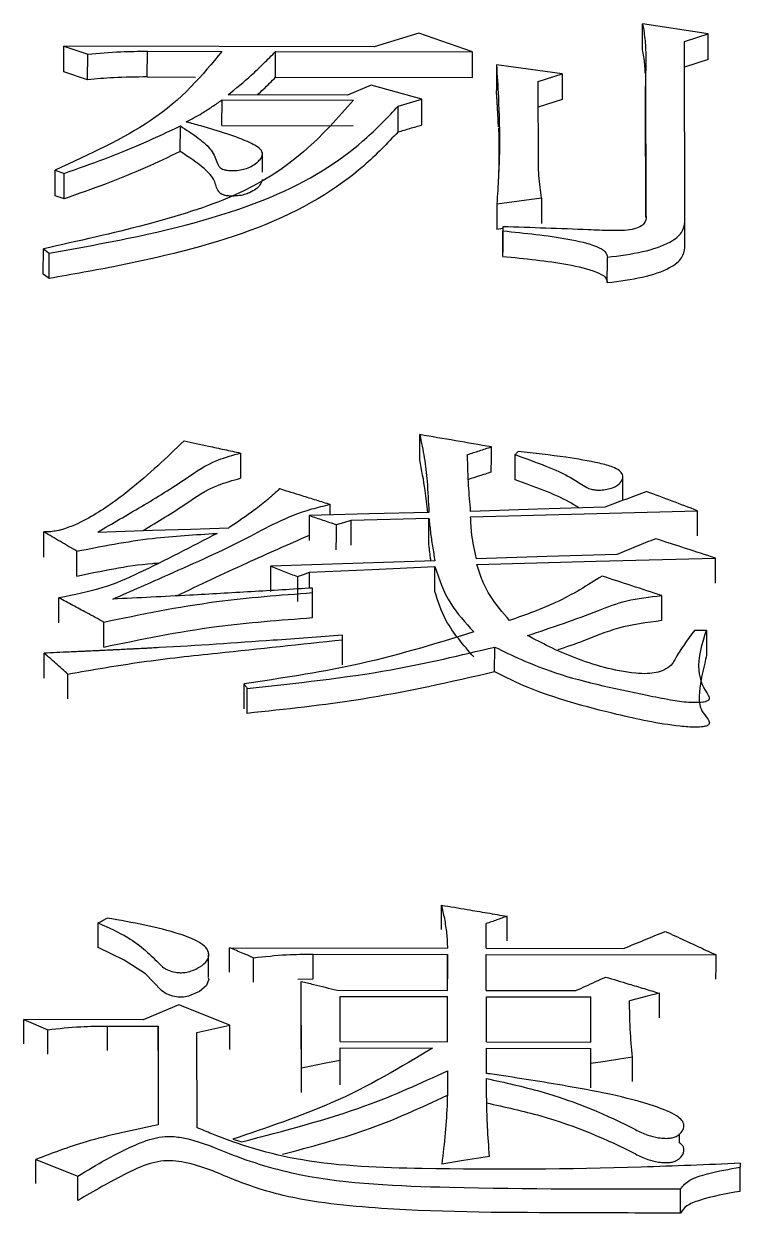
# Model space of a CAD drawing. Header units: millimetres. Extents: x 2271 to 4415, y 823 to 2339.
# Drawn here: x 2761.954 to 2764.551, y 2146.369 to 2150.679 of the extents above; entities that cross this region are included whole.
import ezdxf

# ---------------------------------------------------------------- set-up
doc = ezdxf.new("R2010")
doc.units = ezdxf.units.MM

msp = doc.modelspace()

# ---------------------------------------------------------------- linework, layer by layer
at = {"color": 7, "linetype": 'Continuous', "lineweight": 25}
for p, q in [((2764.1974, 2150.5861), (2764.1977, 2150.6794)), ((2764.4358, 2150.6436), (2764.1977, 2150.6794)), ((2763.3865, 2150.6456), (2763.2243, 2150.5962)), ((2763.5814, 2150.5777), (2763.3865, 2150.6456)), ((2764.3493, 2150.6154), (2764.4358, 2150.6436)), ((2762.0991, 2150.5051), (2762.0994, 2150.5983)), ((2762.0994, 2150.5983), (2762.186, 2150.5696)), ((2763.2243, 2150.5962), (2762.0994, 2150.5983)), ((2762.402, 2150.4868), (2762.4023, 2150.5799)), ((2762.4023, 2150.5799), (2762.6726, 2150.5794)), ((2762.8672, 2150.4859), (2762.8674, 2150.5791)), ((2762.8674, 2150.5791), (2763.5814, 2150.5777)), ((2764.3509, 2149.9614), (2764.3493, 2150.6154)), ((2762.1857, 2150.4765), (2762.186, 2150.5696)), ((2764.4355, 2150.5504), (2764.3491, 2150.5222)), ((2762.1857, 2150.4765), (2762.0991, 2150.5051)), ((2763.668, 2150.5312), (2763.6678, 2150.4381)), ((2763.9061, 2150.4985), (2763.668, 2150.5312)), ((2763.8196, 2150.4699), (2763.9061, 2150.4985)), ((2764.2087, 2150.4156), (2764.2089, 2150.4934)), ((2764.2102, 2149.9805), (2764.2089, 2150.5087)), ((2764.2089, 2150.4934), (2764.2089, 2150.5087)), ((2762.402, 2150.4868), (2762.5765, 2150.4865)), ((2762.8672, 2150.4859), (2763.5811, 2150.4846)), ((2763.2139, 2150.4566), (2763.1274, 2150.4207)), ((2763.3979, 2150.4057), (2763.2139, 2150.4566)), ((2763.8203, 2150.171), (2763.8196, 2150.4699)), ((2762.6729, 2150.3105), (2762.6731, 2150.4035)), ((2762.6731, 2150.4035), (2763.1491, 2150.4026)), ((2763.1274, 2150.4207), (2762.6947, 2150.4215)), ((2763.3114, 2150.3805), (2763.3979, 2150.4057)), ((2763.9058, 2150.4054), (2763.8194, 2150.3769)), ((2764.2097, 2149.9781), (2764.2087, 2150.4156)), ((2763.3111, 2150.2876), (2763.3113, 2150.3805)), ((2762.6729, 2150.3105), (2763.1489, 2150.3097)), ((2762.8195, 2150.1413), (2762.8197, 2150.2081)), ((2762.0677, 2150.0558), (2762.068, 2150.1484)), ((2762.068, 2150.1484), (2762.1005, 2150.1372)), ((2762.1002, 2150.0447), (2762.1005, 2150.1372)), ((2762.1002, 2150.0447), (2762.0678, 2150.0558)), ((2763.6692, 2150.0264), (2763.669, 2149.934)), ((2763.6692, 2150.0264), (2763.8314, 2150.0485)), ((2763.8314, 2150.0485), (2763.8312, 2149.956)), ((2763.691, 2149.937), (2763.669, 2149.934)), ((2763.691, 2149.9439), (2763.6908, 2149.8515)), ((2763.6908, 2149.8365), (2763.6911, 2149.9288)), ((2763.691, 2149.9439), (2763.6911, 2149.9288)), ((2764.3506, 2149.8691), (2764.3509, 2149.9614)), ((2762.0251, 2149.7717), (2762.0254, 2149.8639)), ((2762.0254, 2149.8639), (2762.047, 2149.8487)), ((2763.6908, 2149.8365), (2763.6908, 2149.8515)), ((2762.0468, 2149.7565), (2762.0251, 2149.7717)), ((2762.7404, 2149.1239), (2762.7402, 2149.0327)), ((2763.7358, 2149.0267), (2763.736, 2149.118)), ((2764.1257, 2148.952), (2764.1259, 2149.0424)), ((2763.0652, 2148.8993), (2763.0653, 2148.938)), ((2762.1464, 2148.6773), (2762.1466, 2148.7681)), ((2763.4445, 2148.6216), (2763.4448, 2148.7123)), ((2763.0012, 2148.5275), (2763.0014, 2148.6181)), ((2763.0014, 2148.6181), (2763.0014, 2148.6346)), ((2764.2669, 2148.5168), (2764.2672, 2148.6074)), ((2762.2442, 2148.4208), (2762.2444, 2148.5113)), ((2763.1099, 2148.447), (2763.1099, 2148.4637)), ((2764.3863, 2148.4823), (2764.4295, 2148.4822)), ((2764.4295, 2148.4822), (2764.4293, 2148.3919)), ((2763.1097, 2148.3566), (2763.1099, 2148.447)), ((2763.6613, 2148.3304), (2763.6616, 2148.4208)), ((2762.028, 2148.3084), (2762.0283, 2148.3986)), ((2762.1143, 2148.2328), (2762.1146, 2148.3229)), ((2762.7529, 2148.1974), (2762.7532, 2148.2876)), ((2762.7638, 2148.1806), (2762.764, 2148.2706)), ((2762.2243, 2147.3321), (2762.2245, 2147.4211)), ((2763.6309, 2147.3292), (2763.6308, 2147.4185)), ((2762.6238, 2147.2253), (2762.624, 2147.3046)), ((2762.624, 2147.3095), (2762.624, 2147.3144)), ((2762.7004, 2147.2423), (2762.7006, 2147.3309)), ((2762.7006, 2147.3309), (2763.4903, 2147.3294)), ((2763.0033, 2147.219), (2763.0036, 2147.3079)), ((2763.0036, 2147.3079), (2763.4903, 2147.307)), ((2763.4903, 2147.307), (2763.4901, 2147.2185)), ((2763.4905, 2147.1765), (2763.4903, 2147.307)), ((2763.6309, 2147.3292), (2764.1285, 2147.3282)), ((2763.631, 2147.3068), (2764.4639, 2147.3052)), ((2763.6311, 2147.1762), (2763.631, 2147.3068)), ((2762.787, 2147.2064), (2762.7872, 2147.2949)), ((2762.948, 2147.2178), (2763.0033, 2147.219)), ((2762.9609, 2146.8953), (2762.9604, 2147.2091)), ((2763.0903, 2147.1772), (2763.4905, 2147.1765)), ((2763.6311, 2147.1762), (2763.9557, 2147.1756)), ((2763.1011, 2147.1546), (2763.4906, 2147.1539)), ((2763.1014, 2146.9911), (2763.1011, 2147.1546)), ((2763.4908, 2146.9904), (2763.4906, 2147.1539)), ((2763.6312, 2147.1536), (2764.0098, 2147.1529)), ((2763.6314, 2146.9901), (2763.6312, 2147.1536)), ((2764.0095, 2147.0646), (2764.0098, 2147.1529)), ((2764.01, 2146.9894), (2764.0098, 2147.1529)), ((2762.517, 2147.124), (2762.3873, 2147.0698)), ((2762.701, 2147.0511), (2762.517, 2147.124)), ((2762.9606, 2146.807), (2762.9602, 2147.1203)), ((2761.9544, 2146.9825), (2761.9546, 2147.0706)), ((2761.9546, 2147.0706), (2762.0412, 2147.0341)), ((2762.3873, 2147.0698), (2761.9546, 2147.0706)), ((2762.2573, 2146.9588), (2762.2575, 2147.0473)), ((2762.2575, 2147.0473), (2762.4414, 2147.047)), ((2762.4414, 2147.047), (2762.4419, 2146.6888)), ((2762.5821, 2147.024), (2762.701, 2147.0511)), ((2762.041, 2146.946), (2762.0412, 2147.0341)), ((2762.5826, 2146.6793), (2762.5821, 2147.024)), ((2763.1014, 2146.9911), (2763.4908, 2146.9904)), ((2763.1014, 2146.9683), (2763.4366, 2146.9677)), ((2763.1015, 2146.9226), (2763.1014, 2146.9683)), ((2763.6314, 2146.9901), (2764.01, 2146.9894)), ((2763.6314, 2146.9673), (2764.01, 2146.9666)), ((2763.6316, 2146.8757), (2763.6314, 2146.9673)), ((2764.0098, 2146.8786), (2764.01, 2146.9666)), ((2764.0101, 2146.9117), (2764.01, 2146.9666)), ((2764.0099, 2146.8238), (2764.0101, 2146.9117)), ((2762.9606, 2146.8074), (2762.9609, 2146.8953)), ((2764.3314, 2146.7126), (2764.3314, 2146.7144)), ((2764.3312, 2146.6263), (2764.3313, 2146.6563)), ((2761.9986, 2146.5641), (2762.1501, 2146.5031)), ((2764.5512, 2146.4487), (2764.5515, 2146.5361)), ((2764.5515, 2146.5501), (2764.5515, 2146.5361)), ((2762.1499, 2146.4153), (2762.1501, 2146.5031)), ((2764.335, 2146.3691), (2764.3353, 2146.4569))]:
    msp.add_line(p, q, dxfattribs=at)
at = {"color": 7, "linetype": 'Continuous', "lineweight": 25, "flags": 128}
for points in [[(2764.4355, 2150.5504), (2764.4357, 2150.6026), (2764.4358, 2150.6436)], [(2763.5811, 2150.4846), (2763.5813, 2150.5367), (2763.5814, 2150.5777)], [(2763.9061, 2150.4985), (2763.9059, 2150.4464), (2763.9058, 2150.4054)], [(2763.3977, 2150.3128), (2763.3978, 2150.3648), (2763.3979, 2150.4057)], [(2762.5217, 2150.2164), (2762.5218, 2150.2475), (2762.5219, 2150.2784), (2762.5219, 2150.3092)], [(2762.0468, 2149.7565), (2762.0469, 2149.7978), (2762.0469, 2149.8233), (2762.047, 2149.8487)], [(2764.0697, 2149.7414), (2764.0697, 2149.769), (2764.0698, 2149.7965), (2764.0699, 2149.8336)], [(2763.3895, 2149.0992), (2763.3897, 2149.1504), (2763.3898, 2149.1905)], [(2763.6492, 2149.0549), (2763.6494, 2149.106), (2763.6495, 2149.1462)], [(2762.9898, 2148.8064), (2762.99, 2148.8573), (2762.9901, 2148.8973)], [(2763.4228, 2148.9087), (2763.2064, 2148.903), (2762.9901, 2148.8973)], [(2764.0609, 2148.9279), (2763.8176, 2148.9202), (2763.5742, 2148.9125)], [(2763.5742, 2148.8922), (2763.9853, 2148.9036), (2764.3963, 2148.915)], [(2764.3961, 2148.8241), (2764.3962, 2148.875), (2764.3963, 2148.915)], [(2762.2224, 2148.8376), (2762.4215, 2148.8441), (2762.5598, 2148.8486), (2762.6981, 2148.8531)], [(2763.0873, 2148.7737), (2763.0874, 2148.8246), (2763.0875, 2148.8646)], [(2763.0875, 2148.8646), (2763.1145, 2148.8727), (2763.1416, 2148.8808)], [(2763.1413, 2148.7899), (2763.1415, 2148.8408), (2763.1416, 2148.8808)], [(2763.1416, 2148.8808), (2763.2822, 2148.8846), (2763.4228, 2148.8884)], [(2763.4226, 2148.7975), (2763.4227, 2148.8484), (2763.4228, 2148.8884)], [(2762.0272, 2148.7471), (2762.0273, 2148.7925), (2762.0275, 2148.838)], [(2763.4447, 2148.7329), (2763.1473, 2148.7231), (2762.8498, 2148.7134)], [(2764.1045, 2148.7563), (2763.8503, 2148.7485), (2763.5961, 2148.7408)], [(2763.5962, 2148.7202), (2764.0289, 2148.7318), (2764.4615, 2148.7433)], [(2764.4613, 2148.6526), (2764.4614, 2148.7034), (2764.4615, 2148.7433)], [(2762.8496, 2148.6227), (2762.8497, 2148.6735), (2762.8498, 2148.7134)], [(2762.9472, 2148.6761), (2762.9689, 2148.6843), (2762.9905, 2148.6925)], [(2762.9903, 2148.634), (2762.9904, 2148.6526), (2762.9905, 2148.6925)], [(2762.9905, 2148.6925), (2763.2176, 2148.7024), (2763.4448, 2148.7123)], [(2762.9472, 2148.6761), (2762.9471, 2148.6253), (2762.947, 2148.5855)], [(2762.0818, 2148.5085), (2762.0818, 2148.5313), (2762.0819, 2148.5542), (2762.082, 2148.599)], [(2763.4682, 2147.3968), (2763.4683, 2147.4463), (2763.4684, 2147.4856)], [(2763.7062, 2147.3564), (2763.7064, 2147.4059), (2763.7065, 2147.4451)], [(2762.6214, 2147.2248), (2762.6247, 2147.2167), (2762.6169, 2147.194), (2762.5909, 2147.1723), (2762.5516, 2147.1557), (2762.5338, 2147.1524), (2762.5144, 2147.1523), (2762.4944, 2147.1557), (2762.471, 2147.1642), (2762.4541, 2147.1759), (2762.3957, 2147.236), (2762.3183, 2147.2863), (2762.2243, 2147.3321), (2762.2243, 2147.3321)], [(2764.4636, 2147.2167), (2764.4638, 2147.2661), (2764.4639, 2147.3052)], [(2762.9602, 2147.1207), (2762.9603, 2147.17), (2762.9604, 2147.2091)], [(2763.4903, 2147.0656), (2763.4905, 2147.1149), (2763.4906, 2147.1539)], [(2764.2586, 2147.166), (2764.2146, 2147.1551), (2764.1825, 2147.1471), (2764.1504, 2147.1391)], [(2764.2583, 2147.0777), (2764.2585, 2147.127), (2764.2586, 2147.166)], [(2762.4412, 2146.9589), (2762.4413, 2147.008), (2762.4414, 2147.047)], [(2762.7008, 2146.9629), (2762.7009, 2147.0121), (2762.701, 2147.0511)], [(2763.1015, 2146.9226), (2763.0553, 2146.9136), (2763.0081, 2146.9045), (2762.9609, 2146.8953)], [(2763.1012, 2146.8346), (2763.1014, 2146.8837), (2763.1015, 2146.9226)], [(2764.1615, 2146.9343), (2764.114, 2146.9272), (2764.062, 2146.9195), (2764.0101, 2146.9117)], [(2764.1613, 2146.8464), (2764.1614, 2146.8954), (2764.1615, 2146.9343)], [(2762.7124, 2146.6373), (2762.7287, 2146.6326), (2762.7448, 2146.628)], [(2763.6428, 2146.5751), (2763.5955, 2146.5675), (2763.5481, 2146.5599), (2763.4698, 2146.5474)], [(2761.9984, 2146.4767), (2761.9984, 2146.4984), (2761.9985, 2146.5206), (2761.9986, 2146.5641)]]:
    msp.add_lwpolyline(points, dxfattribs=at)
at = {"color": 7, "linetype": 'Continuous', "lineweight": 25}
for points, knots in [([(2764.1977, 2150.6794), (2764.2012, 2150.6587), (2764.2077, 2150.6201), (2764.2095, 2150.5631), (2764.2091, 2150.5268), (2764.2089, 2150.5087)], [0, 0, 0, 0, 0.366433, 0.683152, 1, 1, 1, 1]), ([(2762.6726, 2150.5794), (2762.6012, 2150.4927), (2762.4725, 2150.3363), (2762.1927, 2150.2063), (2762.068, 2150.1484)], [0, 0, 0, 0, 0.554519, 1, 1, 1, 1]), ([(2762.186, 2150.5696), (2762.2257, 2150.5731), (2762.2968, 2150.5793), (2762.37, 2150.5797), (2762.4023, 2150.5799)], [0, 0, 0, 0, 0.558835, 1, 1, 1, 1]), ([(2762.6947, 2150.4215), (2762.7234, 2150.4452), (2762.7692, 2150.483), (2762.8243, 2150.5358), (2762.853, 2150.5647), (2762.8674, 2150.5791)], [0, 0, 0, 0, 0.4553511, 0.7276233, 1, 1, 1, 1]), ([(2764.2075, 2150.501), (2764.2071, 2150.5116), (2764.2059, 2150.5401), (2764.2007, 2150.5684), (2764.1974, 2150.5861)], [0, 0, 0, 0, 0.371765, 1, 1, 1, 1]), ([(2763.668, 2150.5312), (2763.6704, 2150.4924), (2763.6766, 2150.3905), (2763.6807, 2150.2547), (2763.6755, 2150.1249), (2763.6713, 2150.0592), (2763.6692, 2150.0264)], [0, 0, 0, 0, 0.234653, 0.617199, 0.808588, 1, 1, 1, 1]), ([(2762.402, 2150.4868), (2762.361, 2150.4864), (2762.2877, 2150.4858), (2762.2168, 2150.4793), (2762.1857, 2150.4765)], [0, 0, 0, 0, 0.561085, 1, 1, 1, 1]), ([(2762.8011, 2150.4213), (2762.8086, 2150.4283), (2762.8315, 2150.4498), (2762.8528, 2150.4714), (2762.8672, 2150.4859)], [0, 0, 0, 0, 0.327666, 1, 1, 1, 1]), ([(2762.5435, 2150.3238), (2762.5628, 2150.3342), (2762.596, 2150.3522), (2762.6384, 2150.379), (2762.6616, 2150.3953), (2762.6731, 2150.4035)], [0, 0, 0, 0, 0.40584, 0.702619, 1, 1, 1, 1]), ([(2763.6751, 2150.3065), (2763.6751, 2150.3076), (2763.6748, 2150.3137), (2763.674, 2150.3294), (2763.673, 2150.3489), (2763.6719, 2150.3684), (2763.6712, 2150.3805), (2763.6705, 2150.3926), (2763.67, 2150.4023), (2763.6693, 2150.4139), (2763.6686, 2150.425), (2763.668, 2150.4337), (2763.6678, 2150.4381)], [0, 0, 0, 0, 0.025593, 0.136332, 0.357811, 0.468551, 0.57929, 0.63466, 0.7454, 0.800769, 0.900385, 1, 1, 1, 1]), ([(2763.1491, 2150.4026), (2763.0385, 2150.276), (2762.8366, 2150.0448), (2762.278, 2149.9202), (2762.0254, 2149.8639)], [0, 0, 0, 0, 0.547825, 1, 1, 1, 1]), ([(2762.047, 2149.8487), (2762.1546, 2149.8678), (2762.4574, 2149.9214), (2762.9061, 2150.0495), (2763.1696, 2150.2306), (2763.2755, 2150.3427), (2763.3114, 2150.3805)], [0, 0, 0, 0, 0.181249, 0.51022, 0.834425, 1, 1, 1, 1]), ([(2762.5219, 2150.3092), (2762.5442, 2150.2948), (2762.5878, 2150.2666), (2762.6397, 2150.2214), (2762.6512, 2150.1858), (2762.6605, 2150.1636), (2762.6681, 2150.1558), (2762.6791, 2150.1509), (2762.6927, 2150.1482), (2762.7116, 2150.1471), (2762.7342, 2150.1485), (2762.7592, 2150.1535), (2762.7884, 2150.1666), (2762.8114, 2150.1853), (2762.8225, 2150.2065), (2762.8132, 2150.2281), (2762.7431, 2150.2659), (2762.6439, 2150.2966), (2762.561, 2150.3191), (2762.5435, 2150.3238)], [0, 0, 0, 0, 0.119379, 0.233045, 0.347089, 0.372159, 0.392493, 0.404558, 0.416669, 0.432853, 0.454708, 0.476799, 0.507455, 0.574094, 0.62196, 0.65893, 0.726108, 0.942436, 1, 1, 1, 1]), ([(2763.3111, 2150.2877), (2763.2721, 2150.2462), (2763.1553, 2150.1222), (2762.8564, 2149.935), (2762.4018, 2149.8191), (2762.1302, 2149.7712), (2762.0468, 2149.7565)], [0, 0, 0, 0, 0.181362, 0.542096, 0.859345, 1, 1, 1, 1]), ([(2762.1005, 2150.1372), (2762.1503, 2150.1547), (2762.2512, 2150.1902), (2762.3921, 2150.2477), (2762.4786, 2150.2887), (2762.5219, 2150.3092)], [0, 0, 0, 0, 0.327502, 0.663046, 1, 1, 1, 1]), ([(2763.3112, 2150.2876), (2763.3184, 2150.2897), (2763.3328, 2150.2939), (2763.3544, 2150.3002), (2763.376, 2150.3065), (2763.3905, 2150.3107), (2763.3977, 2150.3128)], [0, 0, 0, 0, 0.25, 0.5, 0.749999, 1, 1, 1, 1]), ([(2763.6752, 2150.3025), (2763.6761, 2150.2745), (2763.6781, 2150.2102), (2763.6759, 2150.1507), (2763.6747, 2150.1172)], [0, 0, 0, 0, 0.436542, 1, 1, 1, 1]), ([(2762.5217, 2150.2164), (2762.48, 2150.1967), (2762.3951, 2150.1564), (2762.2543, 2150.0989), (2762.1517, 2150.0628), (2762.1002, 2150.0447)], [0, 0, 0, 0, 0.324501, 0.661532, 1, 1, 1, 1]), ([(2762.8187, 2150.115), (2762.8168, 2150.1083), (2762.8121, 2150.0912), (2762.7863, 2150.0723), (2762.7545, 2150.0598), (2762.7305, 2150.0555), (2762.7076, 2150.0546), (2762.6897, 2150.056), (2762.6774, 2150.0588), (2762.6671, 2150.0638), (2762.6515, 2150.0813), (2762.6501, 2150.1132), (2762.6031, 2150.1629), (2762.5525, 2150.1962), (2762.5217, 2150.2164)], [0, 0, 0, 0, 0.076313, 0.196799, 0.234784, 0.273104, 0.309128, 0.332236, 0.350897, 0.369558, 0.403187, 0.558357, 0.731446, 1, 1, 1, 1]), ([(2763.8314, 2150.0485), (2763.8295, 2150.0614), (2763.8254, 2150.0884), (2763.8212, 2150.1292), (2763.8206, 2150.1571), (2763.8203, 2150.171)], [0, 0, 0, 0, 0.315175, 0.657489, 1, 1, 1, 1]), ([(2764.2104, 2149.9805), (2764.2099, 2149.9725), (2764.2091, 2149.9597), (2764.1902, 2149.9433), (2764.1502, 2149.9298), (2764.0799, 2149.9294), (2763.926, 2149.9361), (2763.7949, 2149.9404), (2763.691, 2149.9439)], [0, 0, 0, 0, 0.10163, 0.162723, 0.225538, 0.354202, 0.488391, 1, 1, 1, 1]), ([(2763.6911, 2149.9288), (2763.7713, 2149.9209), (2763.8923, 2149.9089), (2764.0173, 2149.8802), (2764.066, 2149.855), (2764.0686, 2149.8406), (2764.0699, 2149.8336)], [0, 0, 0, 0, 0.513291, 0.773413, 0.888294, 1, 1, 1, 1]), ([(2764.0699, 2149.8336), (2764.1138, 2149.8392), (2764.2, 2149.8502), (2764.2961, 2149.8829), (2764.3448, 2149.9227), (2764.3489, 2149.9486), (2764.3509, 2149.9614)], [0, 0, 0, 0, 0.2920999, 0.5740182, 0.7884709, 1, 1, 1, 1]), ([(2764.0697, 2149.7414), (2764.1135, 2149.747), (2764.1997, 2149.758), (2764.2959, 2149.7907), (2764.3446, 2149.8304), (2764.3486, 2149.8563), (2764.3506, 2149.8691)], [0, 0, 0, 0, 0.292255, 0.574211, 0.788589, 1, 1, 1, 1]), ([(2763.6908, 2149.8365), (2763.7711, 2149.8286), (2763.892, 2149.8167), (2764.017, 2149.788), (2764.0658, 2149.7628), (2764.0684, 2149.7484), (2764.0697, 2149.7414)], [0, 0, 0, 0, 0.5134408, 0.7735643, 0.8883897, 1, 1, 1, 1]), ([(2762.5352, 2149.1682), (2762.4726, 2149.1079), (2762.3771, 2149.016), (2762.2352, 2148.9123), (2762.144, 2148.8634), (2762.0875, 2148.844), (2762.0518, 2148.8383), (2762.0357, 2148.8381), (2762.0275, 2148.838)], [0, 0, 0, 0, 0.493285, 0.7524365, 0.8836958, 0.9508034, 0.9748304, 1, 1, 1, 1]), ([(2762.5352, 2149.1682), (2762.5648, 2149.1618), (2762.6138, 2149.1513), (2762.6822, 2149.1365), (2762.721, 2149.1281), (2762.7404, 2149.1239)], [0, 0, 0, 0, 0.4319115, 0.7166767, 1, 1, 1, 1]), ([(2763.3898, 2149.1905), (2763.3956, 2149.1625), (2763.4072, 2149.1065), (2763.4182, 2149.0126), (2763.4211, 2148.9464), (2763.4228, 2148.9087)], [0, 0, 0, 0, 0.30129, 0.602619, 1, 1, 1, 1]), ([(2763.6495, 2149.1462), (2763.6062, 2149.1536), (2763.5196, 2149.1684), (2763.433, 2149.1832), (2763.3898, 2149.1905)], [0, 0, 0, 0, 0.5, 1, 1, 1, 1]), ([(2762.2224, 2148.8376), (2762.2755, 2148.8684), (2762.3864, 2148.9326), (2762.5289, 2149.0196), (2762.6288, 2149.0928), (2762.7123, 2149.1161), (2762.7404, 2149.1239)], [0, 0, 0, 0, 0.313515, 0.65412, 0.883724, 1, 1, 1, 1]), ([(2763.563, 2149.1183), (2763.5774, 2149.1229), (2763.6062, 2149.1322), (2763.635, 2149.1415), (2763.6495, 2149.1462)], [0, 0, 0, 0, 0.500003, 1, 1, 1, 1]), ([(2763.5742, 2148.9125), (2763.5715, 2148.944), (2763.5673, 2148.9942), (2763.564, 2149.0627), (2763.5633, 2149.0998), (2763.563, 2149.1183)], [0, 0, 0, 0, 0.456371, 0.728172, 1, 1, 1, 1]), ([(2763.736, 2149.118), (2763.7733, 2149.1044), (2763.8445, 2149.0785), (2763.9302, 2149.0414), (2763.974, 2149.0106), (2764.0031, 2148.9941), (2764.0273, 2148.9895), (2764.0475, 2148.9894), (2764.069, 2148.9923), (2764.091, 2148.9983), (2764.1116, 2149.0094), (2764.1248, 2149.0258), (2764.1285, 2149.0444), (2764.1141, 2149.0609), (2764.0865, 2149.0758), (2764.0201, 2149.0923), (2763.9056, 2149.1118), (2763.8049, 2149.1233), (2763.7469, 2149.13)], [0, 0, 0, 0, 0.140264, 0.267254, 0.345646, 0.385188, 0.401719, 0.418238, 0.440912, 0.464408, 0.491868, 0.534525, 0.581031, 0.616575, 0.651949, 0.706774, 0.83095, 1, 1, 1, 1]), ([(2763.736, 2149.118), (2763.737, 2149.119), (2763.7392, 2149.1215), (2763.7429, 2149.1255), (2763.7455, 2149.1285), (2763.7469, 2149.13)], [0, 0, 0, 0, 0.259135, 0.629567, 1, 1, 1, 1]), ([(2763.4186, 2148.9086), (2763.4159, 2148.9352), (2763.4094, 2148.9992), (2763.3969, 2149.0623), (2763.3895, 2149.0992)], [0, 0, 0, 0, 0.416408, 1, 1, 1, 1]), ([(2762.3866, 2148.843), (2762.44, 2148.8752), (2762.5309, 2148.9299), (2762.6286, 2149.0016), (2762.7121, 2149.0249), (2762.7402, 2149.0327)], [0, 0, 0, 0, 0.486507, 0.827387, 1, 1, 1, 1]), ([(2763.6492, 2149.0549), (2763.6348, 2149.0502), (2763.607, 2149.0413), (2763.5793, 2149.0324), (2763.5659, 2149.0281)], [0, 0, 0, 0, 0.5191874, 1, 1, 1, 1]), ([(2763.967, 2148.9249), (2763.9559, 2148.9319), (2763.9196, 2148.9549), (2763.8406, 2148.9888), (2763.7709, 2149.014), (2763.7358, 2149.0267)], [0, 0, 0, 0, 0.1788504, 0.5866379, 1, 1, 1, 1]), ([(2762.8817, 2148.9948), (2762.8678, 2148.9817), (2762.84, 2148.9555), (2762.7795, 2148.908), (2762.7297, 2148.8744), (2762.6981, 2148.8531)], [0, 0, 0, 0, 0.267683, 0.535366, 1, 1, 1, 1]), ([(2762.8817, 2148.9948), (2762.9085, 2148.9866), (2762.9525, 2148.973), (2763.0137, 2148.954), (2763.0481, 2148.9433), (2763.0653, 2148.938)], [0, 0, 0, 0, 0.437024, 0.719229, 1, 1, 1, 1]), ([(2764.2123, 2148.9843), (2764.187, 2148.9749), (2764.1366, 2148.9561), (2764.0862, 2148.9373), (2764.0609, 2148.9279)], [0, 0, 0, 0, 0.5000019, 1, 1, 1, 1]), ([(2764.3963, 2148.915), (2764.3656, 2148.9266), (2764.3043, 2148.9497), (2764.2429, 2148.9728), (2764.2123, 2148.9843)], [0, 0, 0, 0, 0.5, 1, 1, 1, 1]), ([(2762.2767, 2148.5945), (2762.3449, 2148.6244), (2762.5111, 2148.697), (2762.7511, 2148.8049), (2762.9198, 2148.9032), (2763.0427, 2148.9326), (2763.0653, 2148.938)], [0, 0, 0, 0, 0.257957, 0.627978, 0.931661, 1, 1, 1, 1]), ([(2762.9901, 2148.8973), (2763.0063, 2148.8919), (2763.0388, 2148.881), (2763.0713, 2148.87), (2763.0875, 2148.8646)], [0, 0, 0, 0, 0.5, 1, 1, 1, 1]), ([(2763.4228, 2148.8884), (2763.4246, 2148.872), (2763.4284, 2148.838), (2763.4357, 2148.7862), (2763.4417, 2148.7506), (2763.4447, 2148.7329)], [0, 0, 0, 0, 0.316871, 0.658414, 1, 1, 1, 1]), ([(2763.5961, 2148.7408), (2763.5926, 2148.7555), (2763.5855, 2148.7849), (2763.5769, 2148.8354), (2763.5752, 2148.8711), (2763.5742, 2148.8922)], [0, 0, 0, 0, 0.291003, 0.582043, 1, 1, 1, 1]), ([(2762.1466, 2148.7681), (2762.1367, 2148.774), (2762.1168, 2148.7856), (2762.087, 2148.8031), (2762.0573, 2148.8205), (2762.0374, 2148.8322), (2762.0275, 2148.838)], [0, 0, 0, 0, 0.25, 0.5, 0.75, 1, 1, 1, 1]), ([(2762.6549, 2148.8327), (2762.5621, 2148.784), (2762.4324, 2148.716), (2762.2464, 2148.632), (2762.1371, 2148.6101), (2762.082, 2148.599)], [0, 0, 0, 0, 0.555127, 0.77558, 1, 1, 1, 1]), ([(2762.1466, 2148.7681), (2762.2365, 2148.7859), (2762.3984, 2148.818), (2762.5759, 2148.8282), (2762.6549, 2148.8327)], [0, 0, 0, 0, 0.55469, 1, 1, 1, 1]), ([(2762.5079, 2148.6062), (2762.592, 2148.6462), (2762.7497, 2148.7211), (2762.9135, 2148.7928), (2762.9899, 2148.8262)], [0, 0, 0, 0, 0.533247, 1, 1, 1, 1]), ([(2764.245, 2148.8134), (2764.2216, 2148.8039), (2764.1748, 2148.7849), (2764.1279, 2148.7658), (2764.1045, 2148.7563)], [0, 0, 0, 0, 0.500002, 1, 1, 1, 1]), ([(2764.4615, 2148.7433), (2764.4254, 2148.755), (2764.3533, 2148.7784), (2764.2811, 2148.8017), (2764.245, 2148.8134)], [0, 0, 0, 0, 0.5, 1, 1, 1, 1]), ([(2763.4305, 2148.7324), (2763.4299, 2148.7364), (2763.4268, 2148.7581), (2763.4244, 2148.7798), (2763.4226, 2148.7974)], [0, 0, 0, 0, 0.183031, 1, 1, 1, 1]), ([(2762.1464, 2148.6773), (2762.2352, 2148.6966), (2762.3308, 2148.7174), (2762.4357, 2148.7251), (2762.4432, 2148.7256)], [0, 0, 0, 0, 0.928299, 1, 1, 1, 1]), ([(2762.8498, 2148.7134), (2762.866, 2148.7072), (2762.8985, 2148.6947), (2762.931, 2148.6823), (2762.9472, 2148.6761)], [0, 0, 0, 0, 0.499998, 1, 1, 1, 1]), ([(2763.4448, 2148.7123), (2763.4595, 2148.6672), (2763.4857, 2148.5864), (2763.5552, 2148.5094), (2763.5858, 2148.4754)], [0, 0, 0, 0, 0.558486, 1, 1, 1, 1]), ([(2763.7155, 2148.5169), (2763.6907, 2148.5457), (2763.6498, 2148.5931), (2763.6153, 2148.6617), (2763.6026, 2148.7007), (2763.5962, 2148.7202)], [0, 0, 0, 0, 0.434094, 0.716404, 1, 1, 1, 1]), ([(2764.0505, 2148.6782), (2763.9982, 2148.6448), (2763.9038, 2148.5846), (2763.7735, 2148.5378), (2763.7155, 2148.5169)], [0, 0, 0, 0, 0.554889, 1, 1, 1, 1]), ([(2764.2671, 2148.6074), (2764.231, 2148.6192), (2764.1588, 2148.6428), (2764.0867, 2148.6664), (2764.0506, 2148.6782)], [0, 0, 0, 0, 0.500001, 1, 1, 1, 1]), ([(2762.2444, 2148.5113), (2762.2238, 2148.5225), (2762.1863, 2148.5427), (2762.1322, 2148.572), (2762.0987, 2148.59), (2762.082, 2148.599)], [0, 0, 0, 0, 0.381757, 0.690885, 1, 1, 1, 1]), ([(2762.2444, 2148.5113), (2762.3784, 2148.5391), (2762.6197, 2148.5891), (2762.8839, 2148.6091), (2763.0014, 2148.6181)], [0, 0, 0, 0, 0.554954, 1, 1, 1, 1]), ([(2763.0014, 2148.6346), (2762.9272, 2148.6301), (2762.7788, 2148.6212), (2762.5374, 2148.6073), (2762.3698, 2148.5991), (2762.2767, 2148.5945)], [0, 0, 0, 0, 0.30769, 0.615383, 1, 1, 1, 1]), ([(2763.5856, 2148.385), (2763.5481, 2148.4284), (2763.4812, 2148.5057), (2763.4557, 2148.5862), (2763.4445, 2148.6216)], [0, 0, 0, 0, 0.561177, 1, 1, 1, 1]), ([(2763.7805, 2148.4625), (2763.8677, 2148.4917), (2763.9891, 2148.5325), (2764.1355, 2148.5929), (2764.2229, 2148.6025), (2764.2671, 2148.6074)], [0, 0, 0, 0, 0.5571819, 0.7762685, 1, 1, 1, 1]), ([(2762.2442, 2148.4208), (2762.3781, 2148.4486), (2762.6195, 2148.4986), (2762.8836, 2148.5186), (2763.0012, 2148.5275)], [0, 0, 0, 0, 0.554919, 1, 1, 1, 1]), ([(2764.2668, 2148.5168), (2764.2122, 2148.5093), (2764.1038, 2148.4944), (2763.9969, 2148.4464), (2763.9217, 2148.4211), (2763.8901, 2148.4105)], [0, 0, 0, 0, 0.370341, 0.735865, 1, 1, 1, 1]), ([(2763.1099, 2148.4637), (2763.0261, 2148.4575), (2762.805, 2148.4409), (2762.5745, 2148.4256), (2762.4231, 2148.4175), (2762.4058, 2148.4165), (2762.3928, 2148.4158), (2762.3754, 2148.4149), (2762.3581, 2148.4141), (2762.3408, 2148.4132), (2762.3234, 2148.4123), (2762.3061, 2148.4115), (2762.2887, 2148.4106), (2762.2714, 2148.4098), (2762.254, 2148.4089), (2762.2367, 2148.4081), (2762.2237, 2148.4075), (2762.2063, 2148.4067), (2762.1889, 2148.4059), (2762.1586, 2148.4045), (2762.1064, 2148.4021), (2762.0587, 2148.4), (2762.0283, 2148.3986)], [0, 0, 0, 0, 0.233415, 0.616448, 0.640417, 0.652402, 0.664386, 0.676371, 0.700339, 0.712324, 0.724308, 0.748277, 0.760261, 0.772246, 0.796215, 0.808199, 0.820184, 0.832168, 0.856137, 0.868121, 0.916059, 1, 1, 1, 1]), ([(2763.5858, 2148.4754), (2763.4428, 2148.4314), (2763.1855, 2148.3522), (2762.8861, 2148.3074), (2762.7532, 2148.2876)], [0, 0, 0, 0, 0.555779, 1, 1, 1, 1]), ([(2763.6616, 2148.4208), (2763.7253, 2148.3902), (2763.8799, 2148.3161), (2764.1197, 2148.2652), (2764.2909, 2148.2308), (2764.3501, 2148.2213), (2764.3902, 2148.2202), (2764.4109, 2148.221), (2764.4262, 2148.2237), (2764.4346, 2148.2267), (2764.4395, 2148.2314), (2764.4409, 2148.2409), (2764.4158, 2148.2746), (2764.3896, 2148.3572), (2764.4138, 2148.4329), (2764.4295, 2148.4822)], [0, 0, 0, 0, 0.186433, 0.452556, 0.513711, 0.559555, 0.574925, 0.592658, 0.599937, 0.607296, 0.613646, 0.622611, 0.650008, 0.77236, 1, 1, 1, 1]), ([(2764.3865, 2148.4822), (2764.3601, 2148.4468), (2764.3288, 2148.4049), (2764.3034, 2148.3545), (2764.2793, 2148.3382), (2764.2479, 2148.3277), (2764.2116, 2148.3232), (2764.1447, 2148.3272), (2764.0136, 2148.3545), (2763.8883, 2148.4059), (2763.8066, 2148.4488), (2763.7805, 2148.4625)], [0, 0, 0, 0, 0.266855, 0.315949, 0.365712, 0.400811, 0.43612, 0.478324, 0.604344, 0.873949, 1, 1, 1, 1]), ([(2762.1146, 2148.3229), (2762.2031, 2148.3384), (2762.3794, 2148.3694), (2762.7156, 2148.4056), (2762.9588, 2148.4311), (2763.1099, 2148.447)], [0, 0, 0, 0, 0.276109, 0.550066, 1, 1, 1, 1]), ([(2762.764, 2148.2706), (2762.9412, 2148.2897), (2763.2558, 2148.3237), (2763.5382, 2148.3913), (2763.6616, 2148.4208)], [0, 0, 0, 0, 0.563398, 1, 1, 1, 1]), ([(2762.1146, 2148.3229), (2762.1073, 2148.3293), (2762.0926, 2148.3422), (2762.0639, 2148.3674), (2762.0424, 2148.3862), (2762.0283, 2148.3986)], [0, 0, 0, 0, 0.253649, 0.509351, 1, 1, 1, 1]), ([(2764.4293, 2148.3918), (2764.4271, 2148.3819), (2764.4164, 2148.3325), (2764.3982, 2148.2633), (2764.405, 2148.1916), (2764.4356, 2148.1611), (2764.4402, 2148.1467), (2764.439, 2148.1411), (2764.4347, 2148.137), (2764.4271, 2148.1339), (2764.4124, 2148.1311), (2764.38, 2148.1295), (2764.2701, 2148.1389), (2764.0603, 2148.1848), (2763.8267, 2148.2493), (2763.7007, 2148.3111), (2763.6614, 2148.3304)], [0, 0, 0, 0, 0.045786, 0.228954, 0.321224, 0.367009, 0.378404, 0.386709, 0.392499, 0.398304, 0.406952, 0.423706, 0.46158, 0.625083, 0.88272, 1, 1, 1, 1]), ([(2763.6613, 2148.3305), (2763.5025, 2148.2941), (2763.2171, 2148.2287), (2762.9031, 2148.1953), (2762.7638, 2148.1804)], [0, 0, 0, 0, 0.55649, 1, 1, 1, 1]), ([(2762.7532, 2148.2875), (2762.755, 2148.2847), (2762.7586, 2148.2791), (2762.7622, 2148.2734), (2762.764, 2148.2706)], [0, 0, 0, 0, 0.500504, 1, 1, 1, 1]), ([(2763.4684, 2147.4856), (2763.4721, 2147.4693), (2763.4797, 2147.4352), (2763.4881, 2147.3832), (2763.4896, 2147.3474), (2763.4903, 2147.3294)], [0, 0, 0, 0, 0.315282, 0.657356, 1, 1, 1, 1]), ([(2763.4684, 2147.4856), (2763.4997, 2147.4803), (2763.555, 2147.4709), (2763.6344, 2147.4574), (2763.6824, 2147.4492), (2763.7065, 2147.4451)], [0, 0, 0, 0, 0.394054, 0.697027, 1, 1, 1, 1]), ([(2762.2245, 2147.4211), (2762.2621, 2147.4042), (2762.3583, 2147.3608), (2762.4193, 2147.299), (2762.4622, 2147.2573), (2762.4814, 2147.2481), (2762.5001, 2147.2425), (2762.5218, 2147.2402), (2762.542, 2147.2417), (2762.5677, 2147.2486), (2762.5959, 2147.2624), (2762.6207, 2147.283), (2762.6278, 2147.3077), (2762.6178, 2147.3319), (2762.582, 2147.3581), (2762.5069, 2147.3866), (2762.393, 2147.4144), (2762.3026, 2147.4307), (2762.257, 2147.4389)], [0, 0, 0, 0, 0.132576, 0.3392, 0.368942, 0.383767, 0.408892, 0.423885, 0.438973, 0.45932, 0.498147, 0.542368, 0.587069, 0.63299, 0.675109, 0.75468, 0.876187, 1, 1, 1, 1]), ([(2762.2245, 2147.4211), (2762.2273, 2147.4226), (2762.234, 2147.4263), (2762.2449, 2147.4323), (2762.2529, 2147.4367), (2762.257, 2147.4389)], [0, 0, 0, 0, 0.252839, 0.626395, 1, 1, 1, 1]), ([(2763.7065, 2147.4451), (2763.7002, 2147.4429), (2763.6876, 2147.4385), (2763.6686, 2147.4318), (2763.6497, 2147.4252), (2763.6371, 2147.4207), (2763.6308, 2147.4185)], [0, 0, 0, 0, 0.25, 0.5, 0.75, 1, 1, 1, 1]), ([(2764.1285, 2147.3282), (2764.1537, 2147.3386), (2764.1916, 2147.3542), (2764.242, 2147.375), (2764.2673, 2147.3854), (2764.2799, 2147.3906)], [0, 0, 0, 0, 0.5, 0.75, 1, 1, 1, 1]), ([(2764.2799, 2147.3906), (2764.3033, 2147.3797), (2764.3457, 2147.3601), (2764.4071, 2147.3316), (2764.4449, 2147.314), (2764.4639, 2147.3052)], [0, 0, 0, 0, 0.382288, 0.691144, 1, 1, 1, 1]), ([(2762.7872, 2147.2949), (2762.7749, 2147.3), (2762.7543, 2147.3086), (2762.7254, 2147.3206), (2762.7089, 2147.3275), (2762.7006, 2147.3309)], [0, 0, 0, 0, 0.4283602, 0.7141801, 1, 1, 1, 1]), ([(2762.7872, 2147.2949), (2762.827, 2147.2993), (2762.8981, 2147.3071), (2762.9713, 2147.3077), (2763.0036, 2147.3079)], [0, 0, 0, 0, 0.558835, 1, 1, 1, 1]), ([(2763.9557, 2147.1756), (2763.9675, 2147.181), (2763.9914, 2147.192), (2764.0274, 2147.2085), (2764.0517, 2147.2195), (2764.0638, 2147.2251)], [0, 0, 0, 0, 0.327554, 0.663777, 1, 1, 1, 1]), ([(2764.0638, 2147.2251), (2764.0917, 2147.2166), (2764.1381, 2147.2026), (2764.203, 2147.1829), (2764.2401, 2147.1717), (2764.2586, 2147.166)], [0, 0, 0, 0, 0.429876, 0.714938, 1, 1, 1, 1]), ([(2762.9604, 2147.2091), (2762.9752, 2147.2055), (2763.0042, 2147.1984), (2763.0475, 2147.1877), (2763.076, 2147.1807), (2763.0903, 2147.1772)], [0, 0, 0, 0, 0.340619, 0.67031, 1, 1, 1, 1]), ([(2764.1615, 2146.9343), (2764.1581, 2146.9679), (2764.1529, 2147.019), (2764.151, 2147.0872), (2764.1506, 2147.1218), (2764.1504, 2147.1391)], [0, 0, 0, 0, 0.490533, 0.745253, 1, 1, 1, 1]), ([(2762.0412, 2147.0341), (2762.081, 2147.0385), (2762.1521, 2147.0465), (2762.2253, 2147.0471), (2762.2575, 2147.0473)], [0, 0, 0, 0, 0.558835, 1, 1, 1, 1]), ([(2763.4366, 2146.9677), (2763.3209, 2146.898), (2763.1121, 2146.7724), (2762.8356, 2146.6789), (2762.7124, 2146.6373)], [0, 0, 0, 0, 0.554384, 1, 1, 1, 1]), ([(2762.7448, 2146.628), (2762.8989, 2146.668), (2763.1718, 2146.7389), (2763.3941, 2146.8408), (2763.4909, 2146.8852)], [0, 0, 0, 0, 0.564488, 1, 1, 1, 1]), ([(2763.4909, 2146.8852), (2763.4907, 2146.8476), (2763.4903, 2146.7728), (2763.483, 2146.6602), (2763.4742, 2146.585), (2763.4698, 2146.5474)], [0, 0, 0, 0, 0.336229, 0.668022, 1, 1, 1, 1]), ([(2763.6316, 2146.8574), (2763.6986, 2146.8426), (2763.9019, 2146.7977), (2764.0844, 2146.718), (2764.2098, 2146.6525), (2764.2489, 2146.643), (2764.2771, 2146.64), (2764.2971, 2146.6408), (2764.3138, 2146.6445), (2764.3294, 2146.6524), (2764.3435, 2146.6668), (2764.35, 2146.6858), (2764.3421, 2146.7058), (2764.3095, 2146.7316), (2764.173, 2146.7844), (2763.9364, 2146.8289), (2763.728, 2146.8617), (2763.6359, 2146.8751), (2763.6316, 2146.8757)], [0, 0, 0, 0, 0.124007, 0.376465, 0.411268, 0.435218, 0.449016, 0.459492, 0.468414, 0.479423, 0.497391, 0.524308, 0.546398, 0.568411, 0.629484, 0.837717, 0.992417, 1, 1, 1, 1]), ([(2763.6428, 2146.5751), (2763.6401, 2146.6109), (2763.6351, 2146.6761), (2763.6324, 2146.7701), (2763.6319, 2146.8283), (2763.6316, 2146.8574)], [0, 0, 0, 0, 0.378518, 0.689253, 1, 1, 1, 1]), ([(2762.892, 2146.5829), (2762.9945, 2146.61), (2763.2151, 2146.6685), (2763.3945, 2146.7521), (2763.4906, 2146.7969)], [0, 0, 0, 0, 0.464641, 1, 1, 1, 1]), ([(2763.6313, 2146.769), (2763.6983, 2146.7543), (2763.9017, 2146.7095), (2764.0841, 2146.6298), (2764.2097, 2146.5644), (2764.2487, 2146.5549), (2764.277, 2146.552), (2764.297, 2146.5527), (2764.3136, 2146.5565), (2764.3293, 2146.5644), (2764.3435, 2146.5789), (2764.3493, 2146.5977), (2764.3441, 2146.615), (2764.3332, 2146.6227), (2764.3295, 2146.6253)], [0, 0, 0, 0, 0.222574, 0.675695, 0.737857, 0.780976, 0.805639, 0.82445, 0.840474, 0.860282, 0.89261, 0.940825, 0.980383, 1, 1, 1, 1]), ([(2762.4419, 2146.6888), (2762.352, 2146.6705), (2762.1927, 2146.638), (2762.0575, 2146.5866), (2761.9986, 2146.5641)], [0, 0, 0, 0, 0.564088, 1, 1, 1, 1]), ([(2764.5515, 2146.5501), (2764.4318, 2146.5449), (2764.0482, 2146.5285), (2763.5206, 2146.525), (2762.9712, 2146.5428), (2762.713, 2146.6236), (2762.6001, 2146.6716), (2762.5823, 2146.6792)], [0, 0, 0, 0, 0.175955, 0.563795, 0.77802, 0.965061, 1, 1, 1, 1]), ([(2762.1501, 2146.5031), (2762.2188, 2146.545), (2762.2992, 2146.5939), (2762.4109, 2146.6375), (2762.4552, 2146.6474), (2762.5036, 2146.6478), (2762.5924, 2146.6309), (2762.7257, 2146.5706), (2763.0217, 2146.4791), (2763.5999, 2146.4566), (2764.0578, 2146.4568), (2764.3353, 2146.4569)], [0, 0, 0, 0, 0.138482, 0.162102, 0.180201, 0.198515, 0.22064, 0.2973, 0.42504, 0.651641, 1, 1, 1, 1]), ([(2764.335, 2146.3691), (2764.2088, 2146.3697), (2763.8473, 2146.3713), (2763.3643, 2146.3708), (2762.931, 2146.4148), (2762.7096, 2146.4896), (2762.5931, 2146.5449), (2762.4953, 2146.5601), (2762.4492, 2146.5588), (2762.3902, 2146.5438), (2762.2887, 2146.4955), (2762.208, 2146.4489), (2762.1499, 2146.4153)], [0, 0, 0, 0, 0.157251, 0.450542, 0.60422, 0.695386, 0.78573, 0.803607, 0.82168, 0.841557, 0.885776, 1, 1, 1, 1]), ([(2764.3353, 2146.4569), (2764.3445, 2146.4685), (2764.3636, 2146.4922), (2764.447, 2146.5174), (2764.5116, 2146.529), (2764.5515, 2146.5361)], [0, 0, 0, 0, 0.266463, 0.547608, 1, 1, 1, 1]), ([(2764.5512, 2146.4482), (2764.5003, 2146.4392), (2764.4299, 2146.4268), (2764.3536, 2146.3972), (2764.3411, 2146.3783), (2764.335, 2146.3691)], [0, 0, 0, 0, 0.572568, 0.791112, 1, 1, 1, 1])]:
    msp.add_open_spline(points, degree=3, knots=knots, dxfattribs=at)

doc.saveas('drawing.dxf')
